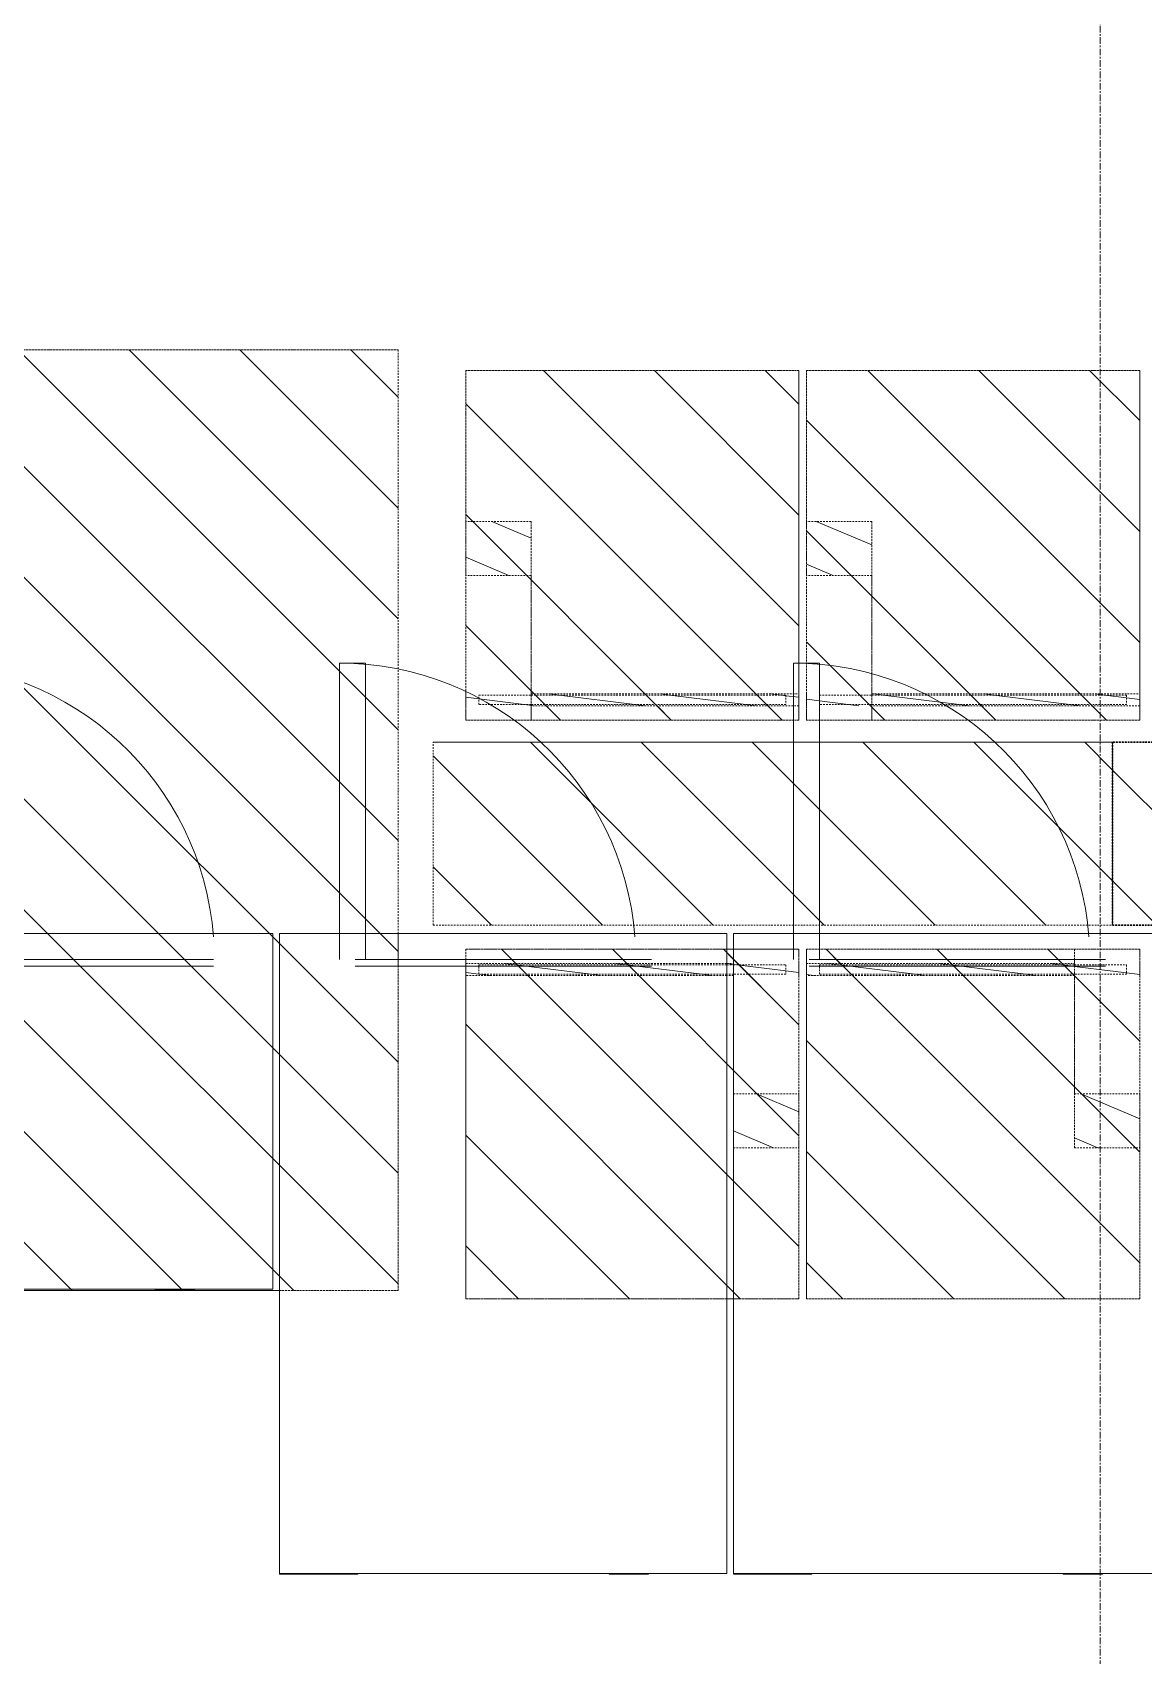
# Model space of a CAD drawing. Header units: inches. Extents: x 12491 to 15223, y 922 to 3433.
# Drawn here: x 13978.3 to 14063.3, y 1974.2 to 2098.4 of the extents above; entities that cross this region are included whole.
import ezdxf

# ---------------------------------------------------------------- set-up
doc = ezdxf.new("R2010")
doc.units = ezdxf.units.IN
doc.header["$MEASUREMENT"] = 0
doc.linetypes.add('Demolished', pattern=[0.1875, 0.125, -0.0625])
doc.linetypes.add('Grid Line 1_2_', pattern=[0.875, 0.5, -0.125, 0.125, -0.125])
for name, color, linetype, lineweight in [('A-WALL-4', 1, 'Demolished', 13), ('A-WALL-5', 10, 'Demolished', 9), ('A-WALL-6', 254, 'Demolished', 9), ('A-WALL-8', 20, 'Demolished', 30), ('A-WALL-9', 7, 'Demolished', 30), ('A-WALL-PATT-4', 10, 'Demolished', 9), ('I-FURN-2', 254, 'Demolished', 9), ('I-FURN-3', 10, 'Demolished', 9), ('I-FURN-4', 21, 'Demolished', 9), ('M-EQPM-1', 50, 'Continuous', 9), ('M-EQPM-2', 10, 'Demolished', 9), ('M-EQPM-3', 21, 'Demolished', 9), ('M-EQPM-4', 254, 'Demolished', 9), ('S-GRID-1', 1, 'Grid Line 1_2_', 9)]:
    doc.layers.add(name, color=color, linetype=linetype, lineweight=lineweight)
pattern_1 = [(135, (1100.899, 0), (-4.2426407, -4.2426407), [])]
pattern_2 = [(135, (-12918.903, -2001.494), (-4.2426407, -4.2426407), [])]
pattern_3 = [(172.929, (-12918.903, -10.854), (-4.24298262, -0.525690454), [])]
pattern_4 = [(135, (-12944.986, -2001.494), (-4.2426407, -4.2426407), [])]
pattern_5 = [(172.929, (-12944.986, -10.854), (-4.24298262, -0.525690454), [])]
pattern_6 = [(315, (12953.707, 2072.546), (4.2426407, 4.2426407), [])]
pattern_7 = [(352.929, (12953.707, 51.824), (4.24298262, 0.525690454), [])]
pattern_8 = [(315, (12927.624, 2072.546), (4.2426407, 4.2426407), [])]
pattern_9 = [(352.929, (12927.624, 51.824), (4.24298262, 0.525690454), [])]

# ---------------------------------------------------------------- blocks, each defined once
blk = doc.blocks.new('Table-Rectangular - 72_ x 30_-V18-DEMO _ NEW PLAN SUPERIMPOSED - 1ST FLOOR')
at = {"layer": 'I-FURN-3'}
h = blk.add_hatch(dxfattribs=at)
h.set_pattern_fill('FP_15', color=256, style=0, pattern_type=2)
h.set_pattern_definition([(225, (2038.133, -12890.344), (4.2426407, -4.2426407), [])])
h.paths.add_polyline_path([(36, -15), (36, 15), (-36, 15), (-36, -15), (35.92, -15)], flags=0)
at = {"layer": 'I-FURN-2'}
for p, q in [((-36, -15), (-36, 15)), ((-36, 15), (8.67, 15)), ((11.17, 15), (10.67, 15)), ((36, 5.91), (36, -15)), ((8.67, -15), (-36, -15)), ((10.67, -15), (11.17, -15)), ((36, -15), (35.92, -15))]:
    blk.add_line(p, q, dxfattribs=at)
at = {"layer": 'I-FURN-3'}
for p, q in [((8.67, 15), (-36, 15)), ((-36, 15), (-36, -15)), ((8.67, 15), (10.67, 15)), ((10.67, 15), (11.17, 15)), ((11.17, 15), (36, 15)), ((36, 15), (36, 5.91)), ((36, -15), (36, 5.91)), ((-36, -15), (8.67, -15)), ((10.67, -15), (8.67, -15)), ((11.17, -15), (10.67, -15)), ((35.92, -15), (11.17, -15)), ((35.92, -15), (36, -15))]:
    blk.add_line(p, q, dxfattribs=at)
at = {"layer": 'I-FURN-4'}
for p, q in [((10.67, 15), (8.67, 15)), ((36, 15), (11.17, 15)), ((36, 5.91), (36, 15)), ((8.67, -15), (10.67, -15)), ((11.17, -15), (35.92, -15))]:
    blk.add_line(p, q, dxfattribs=at)
blk = doc.blocks.new('_Front Washer - MAT12-877467-DEMO _ NEW PLAN SUPERIMPOSED - 1ST FLOOR')
at = {"layer": 'M-EQPM-2'}
h = blk.add_hatch(dxfattribs=at)
h.set_pattern_fill('FP_17', color=256, style=0, pattern_type=2)
h.set_pattern_definition(pattern_2)
h.paths.add_polyline_path([(5.57, 25.66), (12.11, 25.66), (12.1, 26.75), (-8.39, 26.75), (-8.39, 25.66), (5.11, 25.66)], flags=0)
h = blk.add_hatch(dxfattribs=at)
h.set_pattern_fill('FP_17', color=256, style=0, pattern_type=2)
h.set_pattern_definition(pattern_2)
h.paths.add_polyline_path([(-8.39, 0), (17.11, 0), (17.11, 26.75), (-8.39, 26.75), (-8.39, 2.31)], flags=0)
h = blk.add_hatch(dxfattribs=at)
h.set_pattern_fill('FP_17', color=256, style=0, pattern_type=2)
h.set_pattern_definition(pattern_2)
h.paths.add_polyline_path([(12.11, 15.69), (17.11, 15.69), (17.11, 26.75), (12.11, 26.75), (12.11, 21.14)], flags=0)
h = blk.add_hatch(dxfattribs=at)
h.set_pattern_fill('FP_19', color=256, style=0, pattern_type=2)
h.set_pattern_definition(pattern_3)
h.paths.add_polyline_path([(17.11, 24.75), (17.11, 25.66), (-8.39, 25.66), (-8.39, 24.75), (14.23, 24.75)], flags=0)
h.paths.add_polyline_path([(16.11, 24.84), (-7.39, 24.84), (-7.39, 25.56), (16.11, 25.56)], flags=0)
h = blk.add_hatch(dxfattribs=at)
h.set_pattern_fill('FP_19', color=256, style=0, pattern_type=2)
h.set_pattern_definition(pattern_3)
h.paths.add_polyline_path([(16.11, 24.84), (16.11, 25.56), (-7.39, 25.56), (-7.39, 24.84), (14.23, 24.84)], flags=0)
h = blk.add_hatch(dxfattribs=at)
h.set_pattern_fill('FP_18', color=256, style=0, pattern_type=2)
h.set_pattern_definition([(157.09, (-12918.903, -361.778), (-4.2425945, -1.7928471), [])])
h.paths.add_polyline_path([(14.23, 11.55), (17.11, 11.55), (17.11, 15.69), (12.11, 15.69), (12.11, 11.55)], flags=0)
for p, q in [((-8.39, 26.75), (11.6, 26.75)), ((-8.39, 25.97), (-8.39, 26.75)), ((11.6, 26.75), (-8.39, 26.75)), ((-8.39, 26.75), (-8.39, 25.97)), ((-8.39, 25.97), (-8.39, 26.75)), ((-8.39, 26.75), (11.6, 26.75)), ((11.6, 26.75), (12.1, 26.75)), ((11.6, 26.75), (12.1, 26.75)), ((12.11, 26.75), (12.11, 25.66)), ((12.11, 26.75), (17.11, 26.75)), ((17.11, 26.75), (12.11, 26.75)), ((12.11, 26.75), (17.11, 26.75)), ((17.11, 25.66), (17.11, 26.75)), ((17.11, 25.66), (17.11, 26.75)), ((17.11, 26.75), (17.11, 25.66)), ((-8.39, 25.47), (-8.39, 25.97)), ((-8.39, 25.97), (-8.39, 25.47)), ((-8.39, 25.47), (-8.39, 25.97)), ((-8.39, 24.75), (-8.39, 25.47)), ((-8.39, 25.47), (-8.39, 24.75)), ((-8.39, 24.75), (-8.39, 25.47)), ((11.6, 25.66), (12.1, 25.66)), ((11.6, 25.56), (12.1, 25.56)), ((12.11, 25.66), (12.11, 24.75)), ((12.11, 25.56), (16.11, 25.56)), ((16.11, 25.56), (16.11, 24.84)), ((17.11, 24.75), (17.11, 25.66)), ((17.11, 24.75), (17.11, 25.66)), ((17.11, 25.66), (17.11, 24.75)), ((-8.39, 0), (-8.39, 24.75)), ((12.1, 24.84), (11.6, 24.84)), ((12.1, 24.75), (11.6, 24.75)), ((16.11, 24.84), (12.11, 24.84)), ((12.11, 24.75), (12.11, 11.55)), ((17.11, 11.55), (17.11, 24.75)), ((17.11, 11.55), (17.11, 24.75)), ((17.11, 24.75), (17.11, 11.55)), ((17.11, 11.55), (17.11, 0)), ((11.6, 0), (-8.39, 0)), ((11.6, 0), (12.1, 0)), ((17.11, 0), (12.1, 0))]:
    blk.add_line(p, q, dxfattribs=at)
at = {"layer": 'M-EQPM-3'}
for p, q in [((-8.39, 25.97), (-8.39, 26.75)), ((-8.39, 26.75), (11.6, 26.75)), ((12.11, 15.69), (12.11, 26.75)), ((17.11, 26.75), (12.11, 26.75)), ((17.11, 26.75), (17.11, 15.69)), ((-8.39, 24.75), (-8.39, 25.47)), ((-7.39, 24.84), (-7.39, 25.47)), ((5.81, 25.66), (11.6, 25.66)), ((5.81, 25.56), (11.6, 25.56)), ((11.6, 24.75), (-8.39, 24.75)), ((-8.39, 24.75), (-8.39, 0)), ((11.6, 24.84), (-7.39, 24.84)), ((12.11, 11.55), (12.11, 15.69)), ((12.11, 15.69), (17.11, 15.69)), ((17.11, 15.69), (17.11, 11.55)), ((12.11, 11.55), (17.11, 11.55)), ((17.11, 0), (17.11, 11.55)), ((-8.39, 0), (11.6, 0)), ((12.1, 0), (17.11, 0))]:
    blk.add_line(p, q, dxfattribs=at)
at = {"layer": 'M-EQPM-4'}
for p, q in [((11.6, 26.75), (12.1, 26.75)), ((12.1, 26.75), (11.6, 26.75)), ((-8.39, 25.66), (-8.39, 25.97)), ((-8.39, 25.47), (-8.39, 25.66)), ((-8.39, 25.66), (5.81, 25.66)), ((-7.39, 25.47), (-7.39, 25.56)), ((-7.39, 25.56), (5.57, 25.56)), ((5.61, 25.56), (5.81, 25.56)), ((12.1, 0), (11.6, 0))]:
    blk.add_line(p, q, dxfattribs=at)
blk = doc.blocks.new('_Front Washer - MAT12-V20-DEMO _ NEW PLAN SUPERIMPOSED - 1ST FLOOR')
at = {"layer": 'M-EQPM-2'}
h = blk.add_hatch(dxfattribs=at)
h.set_pattern_fill('FP_20', color=256, style=0, pattern_type=2)
h.set_pattern_definition(pattern_4)
h.paths.add_polyline_path([(3.44, 25.66), (12.11, 25.66), (12.11, 26.75), (-8.39, 26.75), (-8.39, 25.66), (1.96, 25.66)], flags=0)
h = blk.add_hatch(dxfattribs=at)
h.set_pattern_fill('FP_20', color=256, style=0, pattern_type=2)
h.set_pattern_definition(pattern_4)
h.paths.add_polyline_path([(-8.39, 0), (17.11, 0), (17.11, 26.75), (-8.39, 26.75), (-8.39, 2.31)], flags=0)
h = blk.add_hatch(dxfattribs=at)
h.set_pattern_fill('FP_20', color=256, style=0, pattern_type=2)
h.set_pattern_definition(pattern_4)
h.paths.add_polyline_path([(14.42, 15.69), (17.11, 15.69), (17.11, 26.75), (12.11, 26.75), (12.11, 15.69)], flags=0)
h = blk.add_hatch(dxfattribs=at)
h.set_pattern_fill('FP_22', color=256, style=0, pattern_type=2)
h.set_pattern_definition(pattern_5)
h.paths.add_polyline_path([(17.11, 24.75), (17.11, 25.66), (-8.39, 25.66), (-8.39, 24.75), (14.42, 24.75)], flags=0)
h.paths.add_polyline_path([(-5.29, 24.84), (-7.39, 24.84), (-7.39, 25.56), (16.11, 25.56), (16.11, 24.84), (1.28, 24.84)], flags=0)
h = blk.add_hatch(dxfattribs=at)
h.set_pattern_fill('FP_22', color=256, style=0, pattern_type=2)
h.set_pattern_definition(pattern_5)
h.paths.add_polyline_path([(-7.39, 24.84), (16.11, 24.84), (16.11, 25.56), (-7.39, 25.56), (-7.39, 25.47)], flags=0)
h = blk.add_hatch(dxfattribs=at)
h.set_pattern_fill('FP_21', color=256, style=0, pattern_type=2)
h.set_pattern_definition([(157.09, (-12944.986, -361.778), (-4.2425945, -1.7928471), [])])
h.paths.add_polyline_path([(14.42, 11.55), (17.11, 11.55), (17.11, 15.69), (12.11, 15.69), (12.11, 11.55)], flags=0)
for p, q in [((-8.39, 26.75), (17.11, 26.75)), ((-8.39, 24.75), (-8.39, 26.75)), ((17.11, 26.75), (-8.39, 26.75)), ((-8.39, 26.75), (-8.39, 24.75)), ((-8.39, 24.75), (-8.39, 26.75)), ((-8.39, 26.75), (17.11, 26.75)), ((12.11, 26.75), (12.11, 25.97)), ((17.11, 25.66), (17.11, 26.75)), ((17.11, 25.66), (17.11, 26.75)), ((17.11, 26.75), (17.11, 25.66)), ((12.11, 25.97), (12.11, 25.66)), ((12.11, 25.66), (12.11, 25.47)), ((12.11, 25.56), (14.23, 25.56)), ((12.11, 25.47), (12.11, 24.75)), ((14.28, 25.56), (14.48, 25.56)), ((14.48, 25.56), (16.11, 25.56)), ((16.11, 25.56), (16.11, 24.84)), ((17.11, 24.75), (17.11, 25.66)), ((17.11, 24.75), (17.11, 25.66)), ((17.11, 25.66), (17.11, 24.75)), ((-8.39, 0), (-8.39, 24.75)), ((16.11, 24.84), (12.11, 24.84)), ((12.11, 24.75), (12.11, 11.55)), ((17.11, 11.55), (17.11, 24.75)), ((17.11, 11.55), (17.11, 24.75)), ((17.11, 24.75), (17.11, 11.55)), ((17.11, 11.55), (17.11, 0)), ((17.11, 0), (-8.39, 0))]:
    blk.add_line(p, q, dxfattribs=at)
at = {"layer": 'M-EQPM-3'}
for p, q in [((-8.39, 25.66), (-8.39, 26.75)), ((-8.39, 26.75), (12.11, 26.75)), ((12.11, 25.97), (12.11, 26.75)), ((17.11, 26.75), (12.11, 26.75)), ((17.11, 26.75), (17.11, 15.69)), ((-8.39, 24.75), (-8.39, 25.66)), ((-8.39, 25.66), (-8.2, 25.66)), ((-7.39, 24.84), (-7.39, 25.47)), ((12.11, 15.69), (12.11, 25.47)), ((12.11, 24.75), (-8.39, 24.75)), ((-8.39, 24.75), (-8.39, 0)), ((12.11, 24.84), (-7.39, 24.84)), ((12.11, 11.55), (12.11, 15.69)), ((12.11, 15.69), (17.11, 15.69)), ((17.11, 15.69), (17.11, 11.55)), ((12.11, 11.55), (17.11, 11.55)), ((17.11, 0), (17.11, 11.55)), ((-8.39, 0), (17.11, 0))]:
    blk.add_line(p, q, dxfattribs=at)
at = {"layer": 'M-EQPM-4'}
for p, q in [((-8.2, 25.66), (12.11, 25.66)), ((-7.39, 25.47), (-7.39, 25.56)), ((-7.39, 25.56), (12.11, 25.56)), ((12.11, 25.47), (12.11, 25.97))]:
    blk.add_line(p, q, dxfattribs=at)
blk = doc.blocks.new('_Front Washer - MAT12-V21-DEMO _ NEW PLAN SUPERIMPOSED - 1ST FLOOR')
at = {"layer": 'M-EQPM-2'}
h = blk.add_hatch(dxfattribs=at)
h.set_pattern_fill('FP_23', color=256, style=0, pattern_type=2)
h.set_pattern_definition(pattern_6)
h.paths.add_polyline_path([(-8.39, 26.75), (-8.39, 25.66), (12.11, 25.66), (12.11, 26.75), (-5.7, 26.75)], flags=0)
h = blk.add_hatch(dxfattribs=at)
h.set_pattern_fill('FP_23', color=256, style=0, pattern_type=2)
h.set_pattern_definition(pattern_6)
h.paths.add_polyline_path([(16.11, 26.75), (-8.39, 26.75), (-8.39, 0), (17.11, 0), (17.11, 26.75)], flags=0)
h = blk.add_hatch(dxfattribs=at)
h.set_pattern_fill('FP_23', color=256, style=0, pattern_type=2)
h.set_pattern_definition(pattern_6)
h.paths.add_polyline_path([(12.11, 26.75), (12.11, 15.69), (17.11, 15.69), (17.11, 26.75)], flags=0)
h = blk.add_hatch(dxfattribs=at)
h.set_pattern_fill('FP_25', color=256, style=0, pattern_type=2)
h.set_pattern_definition(pattern_7)
h.paths.add_polyline_path([(12.11, 25.66), (-8.39, 25.66), (-8.39, 24.75), (17.11, 24.75), (17.11, 25.66)], flags=0)
h.paths.add_polyline_path([(-7.39, 25.56), (16.11, 25.56), (16.11, 24.84), (-7.39, 24.84)], flags=0)
h = blk.add_hatch(dxfattribs=at)
h.set_pattern_fill('FP_25', color=256, style=0, pattern_type=2)
h.set_pattern_definition(pattern_7)
h.paths.add_polyline_path([(-7.39, 25.56), (-7.39, 24.84), (16.11, 24.84), (16.11, 25.56), (-5.7, 25.56)], flags=0)
h = blk.add_hatch(dxfattribs=at)
h.set_pattern_fill('FP_24', color=256, style=0, pattern_type=2)
h.set_pattern_definition([(337.09, (12953.707, 365.871), (4.2425945, 1.7928471), [])])
h.paths.add_polyline_path([(12.11, 15.69), (12.11, 11.55), (17.11, 11.55), (17.11, 15.69)], flags=0)
for p, q in [((-8.39, 25.66), (-8.39, 26.75)), ((-8.39, 26.75), (12.11, 26.75)), ((-8.39, 24.75), (-8.39, 26.75)), ((-8.39, 26.75), (17.11, 26.75)), ((12.11, 15.69), (12.11, 26.75)), ((17.11, 26.75), (12.11, 26.75)), ((17.11, 26.75), (17.11, 15.69)), ((17.11, 26.75), (17.11, 25.66)), ((-8.39, 24.75), (-8.39, 25.66)), ((-8.39, 25.66), (12.11, 25.66)), ((-7.39, 24.84), (-7.39, 25.56)), ((-7.39, 25.56), (12.11, 25.56)), ((17.11, 24.75), (17.11, 25.66)), ((17.11, 24.75), (17.11, 25.66)), ((17.11, 25.66), (17.11, 24.75)), ((12.11, 24.75), (-8.39, 24.75)), ((-8.39, 24.75), (-8.39, 0)), ((12.11, 24.84), (-7.39, 24.84)), ((17.11, 24.75), (17.11, 11.55)), ((12.11, 11.55), (12.11, 15.69)), ((12.11, 15.69), (17.11, 15.69)), ((17.11, 15.69), (17.11, 11.55)), ((12.11, 11.55), (17.11, 11.55)), ((17.11, 0), (17.11, 11.55)), ((-8.39, 0), (17.11, 0))]:
    blk.add_line(p, q, dxfattribs=at)
at = {"layer": 'M-EQPM-4'}
for p, q in [((-8.39, 26.75), (17.11, 26.75)), ((-8.39, 24.75), (-8.39, 26.75)), ((17.11, 26.75), (-8.39, 26.75)), ((-8.39, 26.75), (-8.39, 24.75)), ((12.11, 26.75), (12.11, 25.66)), ((17.11, 25.66), (17.11, 26.75)), ((17.11, 25.66), (17.11, 26.75)), ((12.11, 25.66), (12.11, 24.75)), ((12.11, 25.56), (16.11, 25.56)), ((16.11, 25.56), (16.11, 24.84)), ((-8.39, 0), (-8.39, 24.75)), ((16.11, 24.84), (12.11, 24.84)), ((12.11, 24.75), (12.11, 11.55)), ((17.11, 11.55), (17.11, 24.75)), ((17.11, 11.55), (17.11, 24.75)), ((17.11, 11.55), (17.11, 0)), ((17.11, 0), (-8.39, 0))]:
    blk.add_line(p, q, dxfattribs=at)
blk = doc.blocks.new('_Front Washer - MAT12-V22-DEMO _ NEW PLAN SUPERIMPOSED - 1ST FLOOR')
at = {"layer": 'M-EQPM-2'}
h = blk.add_hatch(dxfattribs=at)
h.set_pattern_fill('FP_26', color=256, style=0, pattern_type=2)
h.set_pattern_definition(pattern_8)
h.paths.add_polyline_path([(-8.39, 26.75), (-8.39, 25.66), (12.11, 25.66), (12.11, 26.75), (-5.51, 26.75)], flags=0)
h = blk.add_hatch(dxfattribs=at)
h.set_pattern_fill('FP_26', color=256, style=0, pattern_type=2)
h.set_pattern_definition(pattern_8)
h.paths.add_polyline_path([(-7.39, 26.75), (-8.39, 26.75), (-8.39, 0), (17.11, 0), (17.11, 26.75), (-5.51, 26.75)], flags=0)
h = blk.add_hatch(dxfattribs=at)
h.set_pattern_fill('FP_26', color=256, style=0, pattern_type=2)
h.set_pattern_definition(pattern_8)
h.paths.add_polyline_path([(12.11, 26.75), (12.11, 15.69), (17.11, 15.69), (17.11, 26.75)], flags=0)
h = blk.add_hatch(dxfattribs=at)
h.set_pattern_fill('FP_28', color=256, style=0, pattern_type=2)
h.set_pattern_definition(pattern_9)
h.paths.add_polyline_path([(12.11, 25.66), (-8.39, 25.66), (-8.39, 24.75), (17.11, 24.75), (17.11, 25.66)], flags=0)
h.paths.add_polyline_path([(-7.39, 25.56), (16.11, 25.56), (16.11, 24.84), (-7.39, 24.84)], flags=0)
h = blk.add_hatch(dxfattribs=at)
h.set_pattern_fill('FP_28', color=256, style=0, pattern_type=2)
h.set_pattern_definition(pattern_9)
h.paths.add_polyline_path([(-7.39, 25.56), (-7.39, 24.84), (16.11, 24.84), (16.11, 25.56), (-5.51, 25.56)], flags=0)
h = blk.add_hatch(dxfattribs=at)
h.set_pattern_fill('FP_27', color=256, style=0, pattern_type=2)
h.set_pattern_definition([(337.09, (12927.624, 365.871), (4.2425945, 1.7928471), [])])
h.paths.add_polyline_path([(12.11, 15.69), (12.11, 11.55), (17.11, 11.55), (17.11, 15.69)], flags=0)
for p, q in [((-8.39, 25.66), (-8.39, 26.75)), ((-8.39, 26.75), (12.11, 26.75)), ((-8.39, 24.75), (-8.39, 26.75)), ((-8.39, 26.75), (17.11, 26.75)), ((12.11, 15.69), (12.11, 26.75)), ((17.11, 26.75), (12.11, 26.75)), ((17.11, 26.75), (17.11, 15.69)), ((17.11, 26.75), (17.11, 25.66)), ((-8.39, 24.75), (-8.39, 25.66)), ((-8.39, 25.66), (12.11, 25.66)), ((-7.39, 24.84), (-7.39, 25.56)), ((-7.39, 25.56), (12.11, 25.56)), ((17.11, 24.75), (17.11, 25.66)), ((17.11, 24.75), (17.11, 25.66)), ((17.11, 25.66), (17.11, 24.75)), ((12.11, 24.75), (-8.39, 24.75)), ((-8.39, 24.75), (-8.39, 0)), ((12.11, 24.84), (-7.39, 24.84)), ((17.11, 24.75), (17.11, 11.55)), ((12.11, 11.55), (12.11, 15.69)), ((12.11, 15.69), (17.11, 15.69)), ((17.11, 15.69), (17.11, 11.55)), ((12.11, 11.55), (17.11, 11.55)), ((17.11, 0), (17.11, 11.55)), ((-8.39, 0), (17.11, 0))]:
    blk.add_line(p, q, dxfattribs=at)
at = {"layer": 'M-EQPM-4'}
for p, q in [((-8.39, 26.75), (17.11, 26.75)), ((-8.39, 24.75), (-8.39, 26.75)), ((17.11, 26.75), (-8.39, 26.75)), ((-8.39, 26.75), (-8.39, 24.75)), ((12.11, 26.75), (12.11, 25.66)), ((17.11, 25.66), (17.11, 26.75)), ((17.11, 25.66), (17.11, 26.75)), ((12.11, 25.66), (12.11, 24.75)), ((12.11, 25.56), (16.11, 25.56)), ((16.11, 25.56), (16.11, 24.84)), ((-8.39, 0), (-8.39, 24.75)), ((16.11, 24.84), (12.11, 24.84)), ((12.11, 24.75), (12.11, 11.55)), ((17.11, 11.55), (17.11, 24.75)), ((17.11, 11.55), (17.11, 24.75)), ((17.11, 11.55), (17.11, 0)), ((17.11, 0), (-8.39, 0))]:
    blk.add_line(p, q, dxfattribs=at)
blk = doc.blocks.new('_Stacked Dryer - D2-880941-DEMO _ NEW PLAN SUPERIMPOSED - 1ST FLOOR')
at = {"layer": 'M-EQPM-1'}
for p, q in [((21.49, 49), (-12.76, 49)), ((-12.76, 49), (-12.76, 29.14)), ((-12.76, 29.14), (-12.76, 49)), ((-12.76, 49), (-6.76, 49)), ((-3.76, 49.06), (-6.76, 49.06)), ((-6.76, 49.06), (-3.76, 49.06)), ((-6.76, 49.06), (-6.76, 49)), ((-6.76, 49.06), (-6.76, 49)), ((-3.76, 49), (-6.76, 49)), ((-6.76, 49), (-3.76, 49)), ((-6.76, 49), (-3.76, 49)), ((-3.76, 49), (-3.76, 49.06)), ((-3.76, 49.06), (-3.76, 49)), ((-3.76, 49), (15.49, 49)), ((21.49, 49.06), (15.49, 49.06)), ((15.49, 49.06), (21.49, 49.06)), ((15.49, 49.06), (15.49, 49)), ((15.49, 49.06), (15.49, 49)), ((21.49, 49), (15.49, 49)), ((15.49, 49), (21.49, 49)), ((15.49, 49), (21.49, 49)), ((21.49, 49), (21.49, 49.06)), ((21.49, 49.06), (21.49, 49)), ((21.49, 0), (21.49, 49)), ((21.49, 49), (21.49, 27.97)), ((-12.76, 29.14), (-12.76, 1.89)), ((-12.76, 1.89), (-12.76, 29.14)), ((21.49, 27.97), (21.49, 3.22)), ((7.86, 2.5), (-6.98, 2.5)), ((-6.98, 2.5), (15.7, 2.5)), ((15.7, 2.5), (7.86, 2.5)), ((21.49, 3.2), (21.49, 2.33)), ((-12.76, 1.89), (-12.76, 0)), ((-12.76, 0), (-12.76, 1.89)), ((0.86, 2), (-6.98, 2)), ((-6.98, 2), (15.7, 2)), ((15.7, 2), (0.86, 2)), ((14.89, 2), (14.89, -20.68)), ((16.89, -20.68), (16.89, 2)), ((21.49, 2.31), (21.49, 1.22)), ((-12.76, 0), (21.49, 0)), ((21.49, 0), (-12.76, 0)), ((21.36, 0), (-12.64, 0)), ((-12.64, 0), (-9.64, 0)), ((-9.64, 0), (18.36, 0)), ((-4.94, 0), (13.67, 0)), ((13.67, 0), (-4.94, 0)), ((7.5, 0), (-4.94, 0)), ((-4.94, 0), (13.67, 0)), ((13.67, 0), (7.5, 0)), ((18.36, 0), (21.36, 0)), ((21.49, 1.22), (21.49, 0)), ((-12.76, 0), (21.49, 0)), ((13.66, 0), (-4.94, 0)), ((-4.94, 0), (13.66, 0)), ((14.89, -20.68), (16.89, -20.68))]:
    blk.add_line(p, q, dxfattribs=at)
blk.add_arc((16.89, 2), 22.68, 184.3791, 270, dxfattribs=at)
blk = doc.blocks.new('_Stacked Dryer - D2-V173-DEMO _ NEW PLAN SUPERIMPOSED - 1ST FLOOR')
at = {"layer": 'M-EQPM-1'}
for p, q in [((21.49, 49), (-12.76, 49)), ((-12.76, 49), (-12.76, 0)), ((-12.76, 27.97), (-12.76, 49)), ((-12.76, 49), (-6.76, 49)), ((-3.76, 49.06), (-6.76, 49.06)), ((-6.76, 49.06), (-3.76, 49.06)), ((-6.76, 49.06), (-6.76, 49)), ((-6.76, 49.06), (-6.76, 49)), ((-3.76, 49), (-6.76, 49)), ((-6.76, 49), (-3.76, 49)), ((-6.76, 49), (-3.76, 49)), ((-3.76, 49), (-3.76, 49.06)), ((-3.76, 49.06), (-3.76, 49)), ((-3.76, 49), (15.49, 49)), ((21.49, 49.06), (15.49, 49.06)), ((15.49, 49.06), (21.49, 49.06)), ((15.49, 49.06), (15.49, 49)), ((15.49, 49.06), (15.49, 49)), ((21.49, 49), (15.49, 49)), ((15.49, 49), (21.49, 49)), ((15.49, 49), (21.49, 49)), ((21.49, 49), (21.49, 49.06)), ((21.49, 49.06), (21.49, 49)), ((21.49, 0), (21.49, 49)), ((21.49, 49), (21.49, 27.33)), ((-12.76, 3.22), (-12.76, 27.97)), ((21.49, 27.33), (21.49, 0)), ((-12.76, 2.33), (-12.76, 3.2)), ((15.7, 2.5), (-6.98, 2.5)), ((-6.98, 2.5), (15.7, 2.5)), ((-12.76, 1.22), (-12.76, 2.31)), ((15.7, 2), (-6.98, 2)), ((-6.98, 2), (15.7, 2)), ((14.89, 2), (14.89, -20.68)), ((16.89, -20.68), (16.89, 2)), ((-12.76, 0), (-12.76, 1.22)), ((-12.76, 0), (21.49, 0)), ((12.4, 0), (-12.76, 0)), ((21.36, 0), (-12.64, 0)), ((-12.64, 0), (-9.64, 0)), ((-9.64, 0), (18.36, 0)), ((-4.94, 0), (13.67, 0)), ((13.67, 0), (-4.94, 0)), ((13.67, 0), (-4.94, 0)), ((-4.94, 0), (13.67, 0)), ((12.41, 0), (-4.94, 0)), ((21.49, 0), (12.4, 0)), ((13.66, 0), (12.41, 0)), ((18.36, 0), (21.36, 0)), ((-12.76, 0), (12.4, 0)), ((-4.94, 0), (12.4, 0)), ((12.4, 0), (13.66, 0)), ((12.4, 0), (21.49, 0)), ((14.89, -20.68), (16.89, -20.68))]:
    blk.add_line(p, q, dxfattribs=at)
blk.add_arc((16.89, 2), 22.68, 184.3791, 270, dxfattribs=at)
blk = doc.blocks.new('_Stacked Dryer - D6 - DG26CS-V176-DEMO _ NEW PLAN SUPERIMPOSED - 1ST FLOOR')
at = {"layer": 'M-EQPM-1'}
for p, q in [((20.24, 27.25), (-11.51, 27.25)), ((-11.51, 27.25), (-11.51, 0)), ((-11.51, 0), (-11.51, 27.25)), ((-11.51, 27.25), (-5.51, 27.25)), ((-2.51, 27.31), (-5.51, 27.31)), ((-5.51, 27.31), (-2.51, 27.31)), ((-5.51, 27.31), (-5.51, 27.25)), ((-5.51, 27.31), (-5.51, 27.25)), ((-2.51, 27.25), (-5.51, 27.25)), ((-5.51, 27.25), (-2.51, 27.25)), ((-5.51, 27.25), (-2.51, 27.25)), ((-2.51, 27.25), (-2.51, 27.31)), ((-2.51, 27.31), (-2.51, 27.25)), ((-2.51, 27.25), (8.9, 27.25)), ((8.9, 27.25), (14.24, 27.25)), ((20.24, 27.31), (14.24, 27.31)), ((14.24, 27.31), (20.24, 27.31)), ((14.24, 27.31), (14.24, 27.25)), ((14.24, 27.31), (14.24, 27.25)), ((20.24, 27.25), (14.24, 27.25)), ((14.24, 27.25), (20.24, 27.25)), ((14.24, 27.25), (20.24, 27.25)), ((20.24, 27.25), (20.24, 27.31)), ((20.24, 27.31), (20.24, 27.25)), ((20.24, 0), (20.24, 27.25)), ((20.24, 27.25), (20.24, 0)), ((15.7, 2.5), (-6.98, 2.5)), ((-6.98, 2.5), (15.7, 2.5)), ((5.55, 2), (-6.98, 2)), ((-6.98, 2), (-6.73, 2)), ((-6.73, 2), (-6, 2)), ((-6, 2), (-3.23, 2)), ((-3.23, 2), (3.17, 2)), ((3.17, 2), (11.95, 2)), ((10.03, 2), (5.55, 2)), ((13.53, 2), (10.03, 2)), ((11.95, 2), (14.72, 2)), ((15.7, 2), (13.53, 2)), ((13.64, 2), (13.64, -20.68)), ((14.72, 2), (15.7, 2)), ((15.64, -20.68), (15.64, 2)), ((-11.51, 0), (20.24, 0)), ((8.9, 0), (-11.51, 0)), ((20.11, 0), (-11.39, 0)), ((-8.39, 0), (17.11, 0)), ((-4.94, 0), (13.67, 0)), ((13.67, 0), (-4.94, 0)), ((13.67, 0), (-4.94, 0)), ((-4.94, 0), (13.67, 0)), ((-4.51, 0), (-4.94, 0)), ((-4.94, 0), (8.9, 0)), ((-3.62, 0), (-4.51, 0)), ((-0.67, 0), (-3.62, 0)), ((8.92, 0), (-0.67, 0)), ((20.24, 0), (8.9, 0)), ((8.9, 0), (13.66, 0)), ((-11.51, 0), (8.9, 0)), ((-11.39, 0), (-8.39, 0)), ((8.9, 0), (20.24, 0)), ((13.66, 0), (8.92, 0)), ((17.11, 0), (20.11, 0)), ((13.64, -20.68), (15.64, -20.68))]:
    blk.add_line(p, q, dxfattribs=at)
blk.add_arc((15.64, 2), 22.68, 184.3791, 270, dxfattribs=at)

msp = doc.modelspace()

# ---------------------------------------------------------------- hatches: boundary and pattern name
at = {"layer": 'A-WALL-4'}
h = msp.add_hatch(dxfattribs=at)
h.set_pattern_fill('FP_3', color=256, style=0, pattern_type=2)
h.set_pattern_definition(pattern_1)
h.paths.add_polyline_path([(14034.03, 2030.099), (14060.925, 2030.099), (14060.925, 2044.099), (14008.925, 2044.099), (14008.925, 2030.099)], flags=0)
at = {"layer": 'A-WALL-PATT-4'}
h = msp.add_hatch(dxfattribs=at)
h.set_pattern_fill('FP_3', color=256, style=0, pattern_type=2)
h.set_pattern_definition(pattern_1)
h.paths.add_polyline_path([(14073.449, 2030.099), (14129.925, 2030.099), (14129.925, 2044.099), (14060.925, 2044.099), (14060.925, 2030.099)], flags=0)

# ---------------------------------------------------------------- linework, layer by layer
at = {"layer": 'A-WALL-5'}
for p, q in [((14008.925, 2044.099), (14060.925, 2044.099)), ((14008.925, 2030.099), (14008.925, 2044.099)), ((14060.925, 2044.099), (14060.925, 2030.099)), ((14060.925, 2030.099), (14060.925, 2044.099)), ((14060.925, 2030.099), (14060.925, 2044.099))]:
    msp.add_line(p, q, dxfattribs=at)
at = {"layer": 'A-WALL-6'}
for p, q in [((14008.925, 2030.099), (14008.925, 2044.099)), ((14181.925, 2044.099), (14008.925, 2044.099)), ((14008.925, 2030.099), (14060.925, 2030.099)), ((14008.925, 2030.099), (14181.925, 2030.099))]:
    msp.add_line(p, q, dxfattribs=at)
at = {"layer": 'A-WALL-8'}
for p, q in [((14129.925, 2044.099), (14060.925, 2044.099)), ((14060.925, 2030.099), (14129.925, 2030.099))]:
    msp.add_line(p, q, dxfattribs=at)
at = {"layer": 'A-WALL-9'}
msp.add_line((14060.925, 2044.099), (14060.925, 2030.099), dxfattribs=at)
at = {"layer": 'S-GRID-1'}
msp.add_line((14059.962, 1849.931), (14059.962, 2518.327), dxfattribs=at)

# ---------------------------------------------------------------- block references
at = {"layer": 'I-FURN-2', "rotation": 270.0000000000001}
msp.add_blockref('Table-Rectangular - 72_ x 30_-V18-DEMO _ NEW PLAN SUPERIMPOSED - 1ST FLOOR', (13991.243, 2038.133), dxfattribs=at)
at = {"layer": 'M-EQPM-1', "rotation": 180}
for name, p in [('_Stacked Dryer - D6 - DG26CS-V176-DEMO _ NEW PLAN SUPERIMPOSED - 1ST FLOOR', (13985.138, 2029.463)), ('_Stacked Dryer - D2-V173-DEMO _ NEW PLAN SUPERIMPOSED - 1ST FLOOR', (14018.638, 2029.463)), ('_Stacked Dryer - D2-880941-DEMO _ NEW PLAN SUPERIMPOSED - 1ST FLOOR', (14053.388, 2029.463))]:
    msp.add_blockref(name, p, dxfattribs=at)
at = {"layer": 'M-EQPM-2'}
for name, p in [('_Front Washer - MAT12-877467-DEMO _ NEW PLAN SUPERIMPOSED - 1ST FLOOR', (14019.803, 2001.494)), ('_Front Washer - MAT12-V20-DEMO _ NEW PLAN SUPERIMPOSED - 1ST FLOOR', (14045.886, 2001.494))]:
    msp.add_blockref(name, p, dxfattribs=at)
at = {"layer": 'M-EQPM-4', "rotation": 180}
for name, p in [('_Front Washer - MAT12-V22-DEMO _ NEW PLAN SUPERIMPOSED - 1ST FLOOR', (14028.523, 2072.546)), ('_Front Washer - MAT12-V21-DEMO _ NEW PLAN SUPERIMPOSED - 1ST FLOOR', (14054.606, 2072.546))]:
    msp.add_blockref(name, p, dxfattribs=at)

doc.saveas('drawing.dxf')
